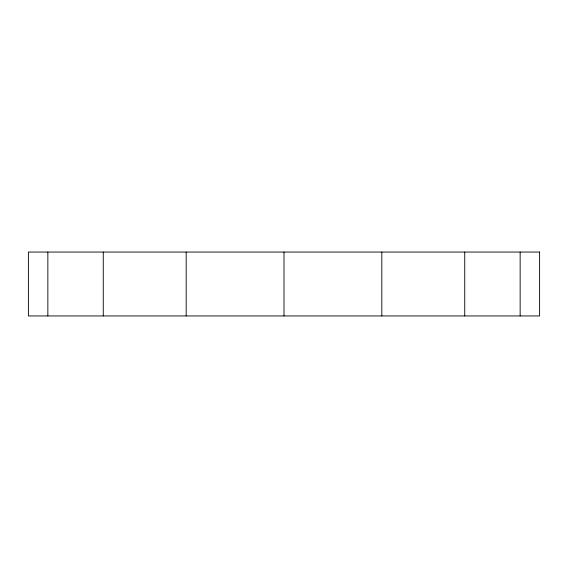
<?xml version="1.0" encoding="UTF-8"?>
<svg xmlns="http://www.w3.org/2000/svg" width="568" height="568" viewBox="0 0 568 568"><rect width="100%" height="100%" fill="white"/><g stroke="black" fill="none" stroke-linecap="round" stroke-linejoin="round"><path stroke-width="0.85" d="M520.146 252.05L520.146 315.95M464.738 252.05L464.738 315.95M381.817 252.05L381.817 315.95M284 252.05L284 315.95M186.183 252.05L186.183 315.95M103.262 252.05L103.262 315.95M47.854 252.05L47.854 315.95M539.6 252.05L28.4 252.05L28.4 315.95L539.6 315.95L539.6 252.05"/></g></svg>
